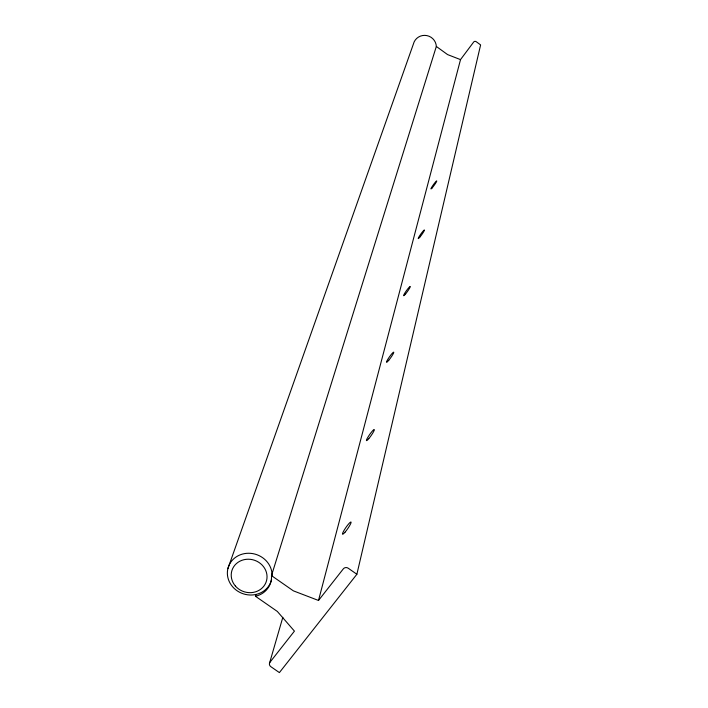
<?xml version="1.0" encoding="UTF-8"?>
<svg xmlns="http://www.w3.org/2000/svg" width="708" height="708" viewBox="0 0 708 708"><rect width="100%" height="100%" fill="white"/><g stroke="black" fill="none" stroke-linecap="round" stroke-linejoin="round"><path stroke-width="1.06" d="M256.048 594.437L255.464 596.26L277.324 611.438L294.431 631.12L270.014 662.201A3.496 3.177 16.3 0 0 270.872 666.697L279.394 672.6L356.876 574.259L480.617 44.905L476.201 41.692A1.823 1.788 11.7 0 0 473.652 42.064L460.519 59.614L318.503 600.464L293.386 590.853L271.483 575.613L436.332 46.445A11.655 11.417 19.1 0 0 413.401 44.02L227.879 568.657M269.598 662.927L282.828 617.323M318.503 600.464L343.345 568.834A3.54 3.266 14.5 0 1 348.256 568.241L356.876 574.259M460.519 59.614L447.571 54.587L436.332 46.445M271.624 579.401A22.532 20.7 18 0 1 235.861 589.861A22.532 20.7 18 0 1 240.224 554.815A22.532 20.7 18 0 1 272.084 575.701M271.483 575.613A22.567 20.727 18 0 1 255.464 596.26M420.171 236.746A5.319 0.566 -54.4 0 0 424.428 229.967A5.319 0.566 -54.4 0 0 419.384 236.162A5.319 0.566 -54.4 0 0 420.171 236.746M388.736 360.319A6.195 0.761 -54.7 0 0 393.745 352.186A6.195 0.761 -54.7 0 0 387.94 359.142A6.195 0.761 -54.7 0 0 388.736 360.319M345 532.239A7.434 1.089 -55.3 0 0 351.079 522.115A7.434 1.089 -55.3 0 0 344.256 530.018A7.434 1.089 -55.3 0 0 345 532.239M368.815 438.615A6.753 0.903 -55 0 0 374.311 429.597A6.753 0.903 -55 0 0 368.036 436.995A6.753 0.903 -55 0 0 368.815 438.615M405.64 293.855A5.726 0.655 -54.5 0 0 410.242 286.466A5.726 0.655 -54.5 0 0 404.852 293.024A5.726 0.655 -54.5 0 0 405.64 293.855M432.119 187.939A4.974 0.496 -54.3 0 0 436.765 181.08A4.974 0.496 -54.3 0 0 432.668 185.753A4.974 0.496 -54.3 0 0 432.119 187.939M235.41 586.056A18.054 16.585 18 0 0 265.969 582.427A18.054 16.585 18 0 0 245.995 559.347A18.054 16.585 18 0 0 235.41 586.056"/></g></svg>
